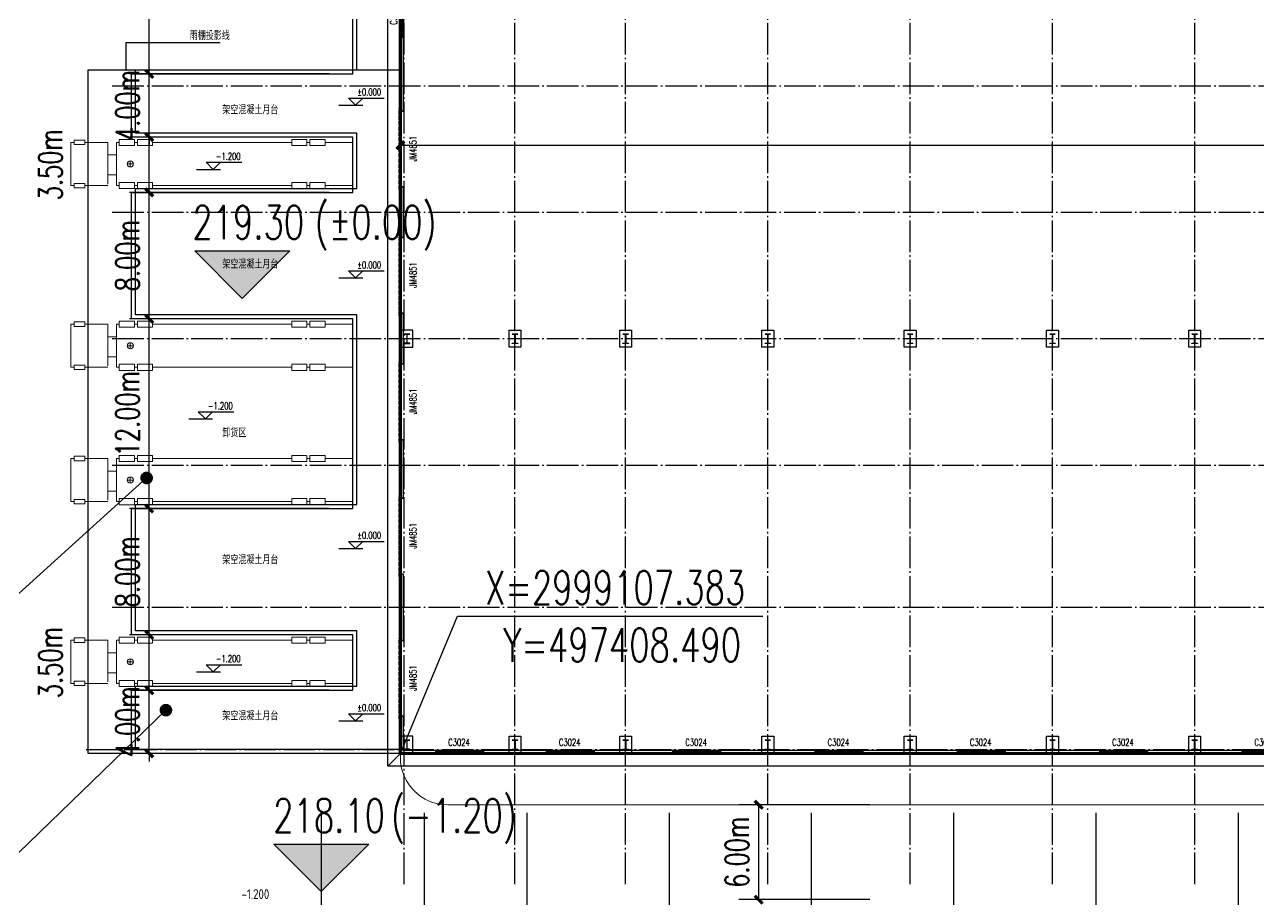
# Model space of a CAD drawing. Header units: metres. Extents: x 497148 to 498044, y 2998751 to 2999627.
# Drawn here: x 497384.7 to 497462.8, y 2999098.2 to 2999153.5 of the extents above; entities that cross this region are included whole.
import ezdxf

# ---------------------------------------------------------------- set-up
doc = ezdxf.new("R2010")
doc.units = ezdxf.units.M
for name, pattern in [('CENTER', [2, 1.25, -0.25, 0.25, -0.25]), ('DASH', [0.35, 0.25, -0.1]), ('DOTE', [2.42, 2, -0.2, 0.02, -0.2]), ('海诚-轴网线', [4800, 4000, -400, 0, -400])]:
    doc.linetypes.add(name, pattern=pattern)
for name, color, linetype in [('DIM_COOR', 3, 'Continuous'), ('DIM_ELEV', 3, 'Continuous'), ('DIM_LEAD', 3, 'Continuous'), ('DOTE', 1, 'CENTER'), ('PUB_DIM', 3, 'Continuous'), ('PUB_TEXT', 7, 'Continuous'), ('PUB_WALL', 9, 'Continuous'), ('S-COLU', 2, 'Continuous'), ('STAIR', 2, 'Continuous'), ('WALL', 9, 'Continuous'), ('WINDOW', 4, 'Continuous'), ('WINDOW_TEXT', 7, 'Continuous'), ('图层1', 251, 'Continuous'), ('建筑', 7, 'Continuous')]:
    doc.layers.add(name, color=color, linetype=linetype)
for name, color, linetype, lineweight in [('标高', 7, 'Continuous', 5), ('車', 4, 'Continuous', 9), ('道路', 4, 'Continuous', 15)]:
    doc.layers.add(name, color=color, linetype=linetype, lineweight=lineweight)
doc.styles.add('_TCH_DIM', font='SIMPLEX', dxfattribs={"bigfont": 'GBCBIG'})
doc.styles.add('_TCH_DIM_T3', font='SIMPLEX', dxfattribs={"width": 0.705882, "bigfont": 'GBCBIG'})
doc.styles.add('_TCH_WINDOW', font='SIMPLEX', dxfattribs={"height": 3.5, "bigfont": 'GBCBIG'})
doc.styles.add('Hztxt-TSSDENG', font='TSSDENG', dxfattribs={"bigfont": 'Hztxt'})
doc.dimstyles.new('_TCH_ARCH_M_M&&1', dxfattribs={"dimtxt": 1.4875, "dimasz": 0.5, "dimexe": 1.25, "dimexo": 1.5, "dimgap": 0.63125, "dimtad": 1, "dimzin": 0, "dimdsep": 46, "dimtxsty": '_TCH_DIM_T3', "dimblk": 'ARCHTICK', "dimcen": 0.09, "dimclrt": 7, "dimazin": 2, "dimtfac": 1, "dimtix": 1, "dimtmove": 2, "dimatfit": 3, "dimfxl": 0, "dimtolj": 1, "dimtzin": 0, "dimarcsym": 0})

# ---------------------------------------------------------------- blocks, each defined once
blk = doc.blocks.new('A$Ca9a93b5c')
at = {"layer": 'DOTE', "linetype": '海诚-轴网线'}
for p, q in [((17, 148.872), (17, 0)), ((23.5, 148.872), (23.5, 0)), ((30, 148.872), (30, 0)), ((39, 148.872), (39, 0)), ((48, 148.872), (48, 0)), ((57, 148.872), (57, 0)), ((66, 148.872), (66, 0)), ((75, 148.872), (75, 0))]:
    blk.add_line(p, q, dxfattribs=at)
at = {"layer": '标高', "color": 7, "lineweight": 15, "style": 'Hztxt-TSSDENG', "width": 0.84}
blk.add_text('-1.200', height=0.62, dxfattribs=at).set_placement((11.959, 143.41))
blk = doc.blocks.new('柱网 26.4')
at = {"layer": 'S-COLU'}
for points in [[(1690082, -69570), (1689282, -69570), (1689282, -70645), (1690082, -70645)], [(1689882, -69820), (1689532, -69820), (1689532, -69834), (1689702, -69834), (1689702, -70406), (1689532, -70406), (1689532, -70420), (1689882, -70420), (1689882, -70406), (1689712, -70406), (1689712, -69834), (1689882, -69834)], [(1696157, -69570), (1696907, -69570), (1696907, -70645), (1696157, -70645)], [(1696357, -69820), (1696707, -69820), (1696707, -69834), (1696537, -69834), (1696537, -70406), (1696707, -70406), (1696707, -70420), (1696357, -70420), (1696357, -70406), (1696527, -70406), (1696527, -69834), (1696357, -69834)], [(1703157, -69570), (1703907, -69570), (1703907, -70645), (1703157, -70645)], [(1703357, -69820), (1703707, -69820), (1703707, -69834), (1703537, -69834), (1703537, -70406), (1703707, -70406), (1703707, -70420), (1703357, -70420), (1703357, -70406), (1703527, -70406), (1703527, -69834), (1703357, -69834)], [(1712157, -69570), (1712907, -69570), (1712907, -70645), (1712157, -70645)], [(1712357, -69820), (1712707, -69820), (1712707, -69834), (1712537, -69834), (1712537, -70406), (1712707, -70406), (1712707, -70420), (1712357, -70420), (1712357, -70406), (1712527, -70406), (1712527, -69834), (1712357, -69834)], [(1721157, -69570), (1721907, -69570), (1721907, -70645), (1721157, -70645)], [(1721357, -69820), (1721707, -69820), (1721707, -69834), (1721537, -69834), (1721537, -70406), (1721707, -70406), (1721707, -70420), (1721357, -70420), (1721357, -70406), (1721527, -70406), (1721527, -69834), (1721357, -69834)], [(1730157, -69570), (1730907, -69570), (1730907, -70645), (1730157, -70645)], [(1730357, -69820), (1730707, -69820), (1730707, -69834), (1730537, -69834), (1730537, -70406), (1730707, -70406), (1730707, -70420), (1730357, -70420), (1730357, -70406), (1730527, -70406), (1730527, -69834), (1730357, -69834)], [(1739157, -69570), (1739907, -69570), (1739907, -70645), (1739157, -70645)], [(1739357, -69820), (1739707, -69820), (1739707, -69834), (1739537, -69834), (1739537, -70406), (1739707, -70406), (1739707, -70420), (1739357, -70420), (1739357, -70406), (1739527, -70406), (1739527, -69834), (1739357, -69834)], [(1690082, -95258), (1689282, -95258), (1689282, -96358), (1690082, -96358)], [(1689882, -95508), (1689532, -95508), (1689532, -95522), (1689702, -95522), (1689702, -96094), (1689532, -96094), (1689532, -96108), (1689882, -96108), (1689882, -96094), (1689712, -96094), (1689712, -95522), (1689882, -95522)], [(1696157, -95258), (1696907, -95258), (1696907, -96358), (1696157, -96358)], [(1696357, -95508), (1696707, -95508), (1696707, -95522), (1696537, -95522), (1696537, -96094), (1696707, -96094), (1696707, -96108), (1696357, -96108), (1696357, -96094), (1696527, -96094), (1696527, -95522), (1696357, -95522)], [(1703157, -95258), (1703907, -95258), (1703907, -96358), (1703157, -96358)], [(1703357, -95508), (1703707, -95508), (1703707, -95522), (1703537, -95522), (1703537, -96094), (1703707, -96094), (1703707, -96108), (1703357, -96108), (1703357, -96094), (1703527, -96094), (1703527, -95522), (1703357, -95522)], [(1712157, -95258), (1712907, -95258), (1712907, -96358), (1712157, -96358)], [(1712357, -95508), (1712707, -95508), (1712707, -95522), (1712537, -95522), (1712537, -96094), (1712707, -96094), (1712707, -96108), (1712357, -96108), (1712357, -96094), (1712527, -96094), (1712527, -95522), (1712357, -95522)], [(1721157, -95258), (1721907, -95258), (1721907, -96358), (1721157, -96358)], [(1721357, -95508), (1721707, -95508), (1721707, -95522), (1721537, -95522), (1721537, -96094), (1721707, -96094), (1721707, -96108), (1721357, -96108), (1721357, -96094), (1721527, -96094), (1721527, -95522), (1721357, -95522)], [(1730157, -95258), (1730907, -95258), (1730907, -96358), (1730157, -96358)], [(1730357, -95508), (1730707, -95508), (1730707, -95522), (1730537, -95522), (1730537, -96094), (1730707, -96094), (1730707, -96108), (1730357, -96108), (1730357, -96094), (1730527, -96094), (1730527, -95522), (1730357, -95522)], [(1739157, -95258), (1739907, -95258), (1739907, -96358), (1739157, -96358)], [(1739357, -95508), (1739707, -95508), (1739707, -95522), (1739537, -95522), (1739537, -96094), (1739707, -96094), (1739707, -96108), (1739357, -96108), (1739357, -96094), (1739527, -96094), (1739527, -95522), (1739357, -95522)]]:
    blk.add_lwpolyline(points, close=True, dxfattribs=at)
blk = doc.blocks.new('$DorLib2D$00000126')
at = {"color": 0, "linetype": 'Continuous'}
for p, q in [((-0.532, 0.5), (-0.532, 0.9)), ((0.532, 0.9), (0.532, 0.5))]:
    blk.add_line(p, q, dxfattribs=at)
at = {"color": 0, "linetype": 'DASH'}
for p, q in [((-0.532, 0.9), (0.532, 0.9)), ((-0.532, 0.5), (0.532, 0.5))]:
    blk.add_line(p, q, dxfattribs=at)
blk = doc.blocks.new('$TCHSYS$WIN2D')
for p, q in [((-0.5, 0.5), (0.5, 0.5)), ((-0.5, 0.5), (-0.5, -0.5)), ((0.5, 0.5), (0.5, -0.5)), ((0.5, 0.167), (-0.5, 0.167)), ((0.5, -0.167), (-0.5, -0.167)), ((-0.5, -0.5), (0.5, -0.5))]:
    blk.add_line(p, q)
blk = doc.blocks.new('A$Cc2f5e964')
at = {"layer": 'PUB_WALL'}
for points in [[(19.879, 53.603), (19.879, 48.924), (19.939, 48.984), (19.939, 53.543)], [(20.069, 53.603), (19.879, 53.603), (19.939, 53.543), (20.009, 53.543)], [(20.069, 48.924), (20.069, 53.603), (20.009, 53.543), (20.009, 48.984)], [(19.879, 48.924), (20.069, 48.924), (20.009, 48.984), (19.939, 48.984)], [(19.879, 44.124), (19.879, 40.924), (19.939, 40.984), (19.939, 44.064)], [(20.069, 44.124), (19.879, 44.124), (19.939, 44.064), (20.009, 44.064)], [(20.069, 40.924), (20.069, 44.124), (20.009, 44.064), (20.009, 40.984)], [(19.879, 40.924), (20.069, 40.924), (20.009, 40.984), (19.939, 40.984)], [(19.879, 36.124), (19.879, 32.924), (19.939, 32.984), (19.939, 36.064)], [(20.069, 36.124), (19.879, 36.124), (19.939, 36.064), (20.009, 36.064)], [(20.069, 32.924), (20.069, 36.124), (20.009, 36.064), (20.009, 32.984)], [(19.879, 32.924), (20.069, 32.924), (20.009, 32.984), (19.939, 32.984)], [(19.879, 28.124), (19.879, 24.424), (19.939, 24.484), (19.939, 28.064)], [(20.069, 28.124), (19.879, 28.124), (19.939, 28.064), (20.009, 28.064)], [(20.069, 24.424), (20.069, 28.124), (20.009, 28.064), (20.009, 24.484)], [(19.879, 24.424), (20.069, 24.424), (20.009, 24.484), (19.939, 24.484)], [(19.879, 19.624), (19.879, 15.424), (19.939, 15.484), (19.939, 19.564)], [(20.069, 19.624), (19.879, 19.624), (19.939, 19.564), (20.009, 19.564)], [(20.069, 15.424), (20.069, 19.624), (20.009, 19.564), (20.009, 15.484)], [(19.879, 15.424), (20.069, 15.424), (20.009, 15.484), (19.939, 15.484)], [(20.069, 10.624), (19.879, 10.624), (19.939, 10.564), (20.009, 10.564)], [(19.879, 10.624), (19.879, 8.274), (19.939, 8.334), (19.939, 10.564)], [(20.069, 8.464), (20.069, 10.624), (20.009, 10.564), (20.009, 8.404)], [(19.879, 8.274), (22.129, 8.274), (22.069, 8.334), (19.939, 8.334)], [(22.129, 8.464), (20.069, 8.464), (20.009, 8.404), (22.069, 8.404)], [(22.129, 8.274), (22.129, 8.464), (22.069, 8.404), (22.069, 8.334)], [(29.129, 8.464), (25.129, 8.464), (25.189, 8.404), (29.069, 8.404)], [(25.129, 8.464), (25.129, 8.274), (25.189, 8.334), (25.189, 8.404)], [(25.129, 8.274), (29.129, 8.274), (29.069, 8.334), (25.189, 8.334)], [(29.129, 8.274), (29.129, 8.464), (29.069, 8.404), (29.069, 8.334)], [(37.129, 8.464), (32.129, 8.464), (32.189, 8.404), (37.069, 8.404)], [(32.129, 8.464), (32.129, 8.274), (32.189, 8.334), (32.189, 8.404)], [(32.129, 8.274), (37.129, 8.274), (37.069, 8.334), (32.189, 8.334)], [(37.129, 8.274), (37.129, 8.464), (37.069, 8.404), (37.069, 8.334)], [(46.129, 8.464), (40.129, 8.464), (40.189, 8.404), (46.069, 8.404)], [(40.129, 8.464), (40.129, 8.274), (40.189, 8.334), (40.189, 8.404)], [(40.129, 8.274), (46.129, 8.274), (46.069, 8.334), (40.189, 8.334)], [(46.129, 8.274), (46.129, 8.464), (46.069, 8.404), (46.069, 8.334)], [(55.129, 8.464), (49.129, 8.464), (49.189, 8.404), (55.069, 8.404)], [(49.129, 8.464), (49.129, 8.274), (49.189, 8.334), (49.189, 8.404)], [(49.129, 8.274), (55.129, 8.274), (55.069, 8.334), (49.189, 8.334)], [(55.129, 8.274), (55.129, 8.464), (55.069, 8.404), (55.069, 8.334)], [(64.129, 8.464), (58.129, 8.464), (58.189, 8.404), (64.069, 8.404)], [(58.129, 8.464), (58.129, 8.274), (58.189, 8.334), (58.189, 8.404)], [(58.129, 8.274), (64.129, 8.274), (64.069, 8.334), (58.189, 8.334)], [(64.129, 8.274), (64.129, 8.464), (64.069, 8.404), (64.069, 8.334)], [(73.129, 8.464), (67.129, 8.464), (67.189, 8.404), (73.069, 8.404)], [(67.129, 8.464), (67.129, 8.274), (67.189, 8.334), (67.189, 8.404)], [(67.129, 8.274), (73.129, 8.274), (73.069, 8.334), (67.189, 8.334)], [(73.129, 8.274), (73.129, 8.464), (73.069, 8.404), (73.069, 8.334)]]:
    blk.add_hatch(color=256, dxfattribs=at).paths.add_polyline_path(points)
at = {"color": 9}
blk.add_line((19.879, 8.274), (19.079, 7.474), dxfattribs=at)
blk.add_lwpolyline([(125.729, 7.474), (19.079, 7.474), (19.079, 101.574), (143.179, 101.574), (143.179, 98.924)], dxfattribs=at)
blk.add_lwpolyline([(19.879, 100.774), (142.379, 100.774), (142.379, 8.274), (19.879, 8.274)], close=True)
blk.add_lwpolyline([(142.379, 8.274), (19.879, 8.274), (19.879, 100.774), (142.379, 100.774)], close=True, dxfattribs=at)
at = {"color": 8, "linetype": 'DASH'}
blk.add_lwpolyline([(19.879, 8.274), (0.129, 8.274), (0.129, 51.524), (19.879, 51.524)], close=True, dxfattribs=at)
at = {"layer": 'DIM_ELEV'}
for p, q in [((15.998, 49.291), (17.498, 49.291)), ((17.048, 49.291), (16.598, 49.741)), ((16.598, 49.741), (18.848, 49.741)), ((17.048, 49.291), (17.498, 49.741)), ((8.044, 45.23), (7.594, 45.68)), ((7.594, 45.68), (9.844, 45.68)), ((8.044, 45.23), (8.494, 45.68)), ((6.994, 45.23), (8.494, 45.23)), ((15.998, 38.36), (17.498, 38.36)), ((17.048, 38.36), (16.598, 38.81)), ((16.598, 38.81), (18.848, 38.81)), ((17.048, 38.36), (17.498, 38.81)), ((7.544, 29.44), (7.094, 29.89)), ((7.094, 29.89), (9.344, 29.89)), ((7.544, 29.44), (7.994, 29.89)), ((6.494, 29.44), (7.994, 29.44)), ((15.998, 21.241), (17.498, 21.241)), ((17.048, 21.241), (16.598, 21.691)), ((16.598, 21.691), (18.848, 21.691)), ((17.048, 21.241), (17.498, 21.691)), ((6.994, 13.434), (8.494, 13.434)), ((8.044, 13.434), (7.594, 13.884)), ((7.594, 13.884), (9.844, 13.884)), ((8.044, 13.434), (8.494, 13.884)), ((15.998, 10.338), (17.498, 10.338)), ((17.048, 10.338), (16.598, 10.788)), ((16.598, 10.788), (18.848, 10.788)), ((17.048, 10.338), (17.498, 10.788))]:
    blk.add_line(p, q, dxfattribs=at)
at = {"layer": 'DIM_LEAD'}
for p, q in [((2.539, 51.524), (2.539, 53.265)), ((2.539, 53.265), (8.481, 53.265))]:
    blk.add_line(p, q, dxfattribs=at)
at = {"layer": 'DIM_LEAD', "const_width": 0.06}
blk.add_lwpolyline([(2.539, 51.494, 1), (2.539, 51.554, 1)], format="xyb", close=True, dxfattribs=at)
at = {"layer": 'DOTE', "linetype": 'DOTE'}
for p, q in [((20.129, 0), (20.129, 107.33)), ((27.129, 0), (27.129, 107.33)), ((34.129, 0), (34.129, 107.33)), ((43.129, 0), (43.129, 107.33)), ((52.129, 0), (52.129, 107.33)), ((61.129, 0), (61.129, 107.33)), ((70.129, 0), (70.129, 107.33)), ((1.655, 50.524), (151.201, 50.524)), ((1.655, 42.524), (151.201, 42.524)), ((1.655, 34.524), (151.201, 34.524)), ((1.655, 26.524), (151.201, 26.524)), ((1.655, 17.524), (151.201, 17.524)), ((0, 8.524), (151.201, 8.524))]:
    blk.add_line(p, q, dxfattribs=at)
at = {"layer": 'STAIR'}
for points in [[(17.129, 47.523), (3.129, 47.523), (3.129, 51.523), (17.129, 51.523), (17.129, 100.524), (20.129, 100.524)], [(17.129, 16.024), (3.129, 16.024), (3.129, 24.024), (17.129, 24.024), (17.129, 36.024), (3.129, 36.024), (3.129, 44.024), (17.129, 44.024), (17.129, 47.524)], [(20.129, 8.524), (17.129, 8.524), (3.129, 8.524), (3.129, 12.524), (17.129, 12.524), (17.129, 16.024)]]:
    blk.add_lwpolyline(points, dxfattribs=at)
at = {"layer": 'WALL'}
for p, q in [((19.879, 53.603), (19.879, 48.924)), ((20.069, 53.603), (19.879, 53.603)), ((20.069, 48.924), (20.069, 53.603)), ((19.879, 48.924), (20.069, 48.924)), ((19.879, 44.124), (19.879, 40.924)), ((20.069, 44.124), (19.879, 44.124)), ((20.069, 40.924), (20.069, 44.124)), ((19.879, 40.924), (20.069, 40.924)), ((19.879, 36.124), (19.879, 32.924)), ((20.069, 36.124), (19.879, 36.124)), ((20.069, 32.924), (20.069, 36.124)), ((19.879, 32.924), (20.069, 32.924)), ((19.879, 28.124), (19.879, 24.424)), ((20.069, 28.124), (19.879, 28.124)), ((20.069, 24.424), (20.069, 28.124)), ((19.879, 24.424), (20.069, 24.424)), ((19.879, 19.624), (19.879, 15.424)), ((20.069, 19.624), (19.879, 19.624)), ((20.069, 15.424), (20.069, 19.624)), ((19.879, 15.424), (20.069, 15.424)), ((20.069, 10.624), (19.879, 10.624)), ((19.879, 10.624), (19.879, 8.274)), ((20.069, 8.464), (20.069, 10.624)), ((19.879, 8.274), (22.129, 8.274)), ((22.129, 8.464), (20.069, 8.464)), ((22.129, 8.274), (22.129, 8.464)), ((29.129, 8.464), (25.129, 8.464)), ((25.129, 8.464), (25.129, 8.274)), ((25.129, 8.274), (29.129, 8.274)), ((29.129, 8.274), (29.129, 8.464)), ((37.129, 8.464), (32.129, 8.464)), ((32.129, 8.464), (32.129, 8.274)), ((32.129, 8.274), (37.129, 8.274)), ((37.129, 8.274), (37.129, 8.464)), ((46.129, 8.464), (40.129, 8.464)), ((40.129, 8.464), (40.129, 8.274)), ((40.129, 8.274), (46.129, 8.274)), ((46.129, 8.274), (46.129, 8.464)), ((55.129, 8.464), (49.129, 8.464)), ((49.129, 8.464), (49.129, 8.274)), ((49.129, 8.274), (55.129, 8.274)), ((55.129, 8.274), (55.129, 8.464)), ((64.129, 8.464), (58.129, 8.464)), ((58.129, 8.464), (58.129, 8.274)), ((58.129, 8.274), (64.129, 8.274)), ((64.129, 8.274), (64.129, 8.464)), ((73.129, 8.464), (67.129, 8.464)), ((67.129, 8.464), (67.129, 8.274)), ((67.129, 8.274), (73.129, 8.274)), ((73.129, 8.274), (73.129, 8.464))]:
    blk.add_line(p, q, dxfattribs=at)
at = {"xscale": 0.001, "yscale": 0.001, "zscale": 0.001}
blk.add_blockref('柱网 26.4', (-1669.403, 104.632), dxfattribs=at)
at = {"layer": 'WINDOW'}
ref = blk.add_blockref('$TCHSYS$WIN2D', (19.974, 55.103), dxfattribs=dict(at, xscale=3, yscale=0.19, zscale=3, rotation=270))
ref.add_attrib('A', 'C3024', (19.688, 54.383), dxfattribs={"layer": 'WINDOW_TEXT', "height": 0.4462, "rotation": 90, "style": '_TCH_WINDOW', "width": 0.705882})
ref = blk.add_blockref('$DorLib2D$00000126', (19.974, 46.524), dxfattribs=dict(at, xscale=-4.8, yscale=-0.19, zscale=-4.8, rotation=270))
ref.add_attrib('A', 'JM4851', (20.905, 45.736), dxfattribs={"layer": 'WINDOW_TEXT', "height": 0.4462, "rotation": 90, "style": '_TCH_WINDOW', "width": 0.705882})
ref = blk.add_blockref('$DorLib2D$00000126', (19.974, 38.524), dxfattribs=dict(at, xscale=-4.8, yscale=-0.19, zscale=-4.8, rotation=270))
ref.add_attrib('A', 'JM4851', (20.905, 37.736), dxfattribs={"layer": 'WINDOW_TEXT', "height": 0.4462, "rotation": 90, "style": '_TCH_WINDOW', "width": 0.705882})
ref = blk.add_blockref('$DorLib2D$00000126', (19.974, 30.524), dxfattribs=dict(at, xscale=-4.8, yscale=-0.19, zscale=-4.8, rotation=270))
ref.add_attrib('A', 'JM4851', (20.905, 29.736), dxfattribs={"layer": 'WINDOW_TEXT', "height": 0.4462, "rotation": 90, "style": '_TCH_WINDOW', "width": 0.705882})
ref = blk.add_blockref('$DorLib2D$00000126', (19.974, 22.024), dxfattribs=dict(at, xscale=-4.8, yscale=-0.19, zscale=-4.8, rotation=270))
ref.add_attrib('A', 'JM4851', (20.905, 21.236), dxfattribs={"layer": 'WINDOW_TEXT', "height": 0.4462, "rotation": 90, "style": '_TCH_WINDOW', "width": 0.705882})
ref = blk.add_blockref('$DorLib2D$00000126', (19.974, 13.024), dxfattribs=dict(at, xscale=-4.8, yscale=-0.19, zscale=-4.8, rotation=270))
ref.add_attrib('A', 'JM4851', (20.905, 12.236), dxfattribs={"layer": 'WINDOW_TEXT', "height": 0.4462, "rotation": 90, "style": '_TCH_WINDOW', "width": 0.705882})
ref = blk.add_blockref('$TCHSYS$WIN2D', (23.629, 8.369), dxfattribs=dict(at, xscale=3, yscale=0.19, zscale=3, rotation=180))
ref.add_attrib('A', 'C3024', (22.909, 8.751), dxfattribs={"layer": 'WINDOW_TEXT', "height": 0.4462, "style": '_TCH_WINDOW', "width": 0.705882})
ref = blk.add_blockref('$TCHSYS$WIN2D', (30.629, 8.369), dxfattribs=dict(at, xscale=3, yscale=0.19, zscale=3, rotation=180))
ref.add_attrib('A', 'C3024', (29.909, 8.751), dxfattribs={"layer": 'WINDOW_TEXT', "height": 0.4462, "style": '_TCH_WINDOW', "width": 0.705882})
ref = blk.add_blockref('$TCHSYS$WIN2D', (38.629, 8.369), dxfattribs=dict(at, xscale=3, yscale=0.19, zscale=3, rotation=180))
ref.add_attrib('A', 'C3024', (37.909, 8.751), dxfattribs={"layer": 'WINDOW_TEXT', "height": 0.4462, "style": '_TCH_WINDOW', "width": 0.705882})
ref = blk.add_blockref('$TCHSYS$WIN2D', (47.629, 8.369), dxfattribs=dict(at, xscale=3, yscale=0.19, zscale=3, rotation=180))
ref.add_attrib('A', 'C3024', (46.909, 8.751), dxfattribs={"layer": 'WINDOW_TEXT', "height": 0.4462, "style": '_TCH_WINDOW', "width": 0.705882})
ref = blk.add_blockref('$TCHSYS$WIN2D', (56.629, 8.369), dxfattribs=dict(at, xscale=3, yscale=0.19, zscale=3, rotation=180))
ref.add_attrib('A', 'C3024', (55.909, 8.751), dxfattribs={"layer": 'WINDOW_TEXT', "height": 0.4462, "style": '_TCH_WINDOW', "width": 0.705882})
ref = blk.add_blockref('$TCHSYS$WIN2D', (65.629, 8.369), dxfattribs=dict(at, xscale=3, yscale=0.19, zscale=3, rotation=180))
ref.add_attrib('A', 'C3024', (64.909, 8.751), dxfattribs={"layer": 'WINDOW_TEXT', "height": 0.4462, "style": '_TCH_WINDOW', "width": 0.705882})
ref = blk.add_blockref('$TCHSYS$WIN2D', (74.629, 8.369), dxfattribs=dict(at, xscale=3, yscale=0.19, zscale=3, rotation=180))
ref.add_attrib('A', 'C3024', (73.909, 8.751), dxfattribs={"layer": 'WINDOW_TEXT', "height": 0.4462, "style": '_TCH_WINDOW', "width": 0.705882})
at = {"layer": 'PUB_TEXT', "style": '_TCH_DIM'}
for s, p in [('雨棚投影线', (6.558, 53.423)), ('架空混凝土月台', (8.619, 48.727)), ('架空混凝土月台', (8.619, 38.96)), ('卸货区', (8.619, 28.292)), ('架空混凝土月台', (8.619, 20.258)), ('架空混凝土月台', (8.619, 10.384))]:
    blk.add_text(s, height=0.5064, dxfattribs=at).set_placement(p)
at = {"layer": 'PUB_TEXT', "style": '_TCH_DIM', "width": 0.705882}
for s, p in [('%%P0.000', (17.153, 49.899)), ('-1.200', (8.209, 45.837)), ('%%P0.000', (17.153, 38.967)), ('-1.200', (7.709, 30.047)), ('%%P0.000', (17.153, 21.848)), ('-1.200', (8.209, 14.041)), ('%%P0.000', (17.153, 10.946))]:
    blk.add_text(s, height=0.4462, dxfattribs=at).set_placement(p)
blk = doc.blocks.new('A$C26E901EB')
at = {"layer": '車', "color": 0, "lineweight": 9}
for p, q in [((22.69, 12.206), (22.69, 12.873)), ((22.69, 12.873), (22.833, 12.873)), ((22.976, 12.873), (22.69, 12.873)), ((22.69, 12.873), (22.69, 12.206)), ((22.833, 12.873), (22.833, 13.098)), ((22.833, 13.098), (25.567, 13.098)), ((22.833, 12.873), (22.833, 13.098)), ((22.833, 13.098), (25.567, 13.098)), ((22.976, 12.206), (22.976, 12.873)), ((25.71, 12.873), (25.425, 12.873)), ((25.425, 12.873), (25.425, 12.206)), ((25.567, 13.098), (25.567, 12.873)), ((25.567, 12.873), (25.567, 13.098)), ((25.567, 12.873), (25.71, 12.873)), ((25.71, 12.873), (25.71, 12.206)), ((25.71, 12.206), (25.71, 12.873)), ((22.833, 12.206), (22.69, 12.206)), ((22.69, 12.206), (22.976, 12.206)), ((22.833, 10.745), (22.833, 12.206)), ((22.833, 10.745), (22.833, 12.206)), ((25.425, 12.206), (25.71, 12.206)), ((25.71, 12.206), (25.567, 12.206)), ((25.567, 12.206), (25.567, 10.745)), ((25.567, 10.745), (25.567, 12.206)), ((25.467, 10.745), (22.833, 10.745)), ((22.833, 10.028), (22.833, 10.2)), ((22.833, 10.2), (25.567, 10.2)), ((23.629, 10.745), (22.933, 10.745)), ((22.933, 10.2), (23.629, 10.2)), ((23.629, 10.2), (23.629, 10.745)), ((23.629, 10.2), (23.629, 10.745)), ((24.896, 10.745), (24.896, 10.2)), ((24.896, 10.2), (24.896, 10.745)), ((25.467, 10.745), (24.896, 10.745)), ((24.896, 10.2), (25.467, 10.2)), ((25.567, 10.2), (25.567, 10.028)), ((22.642, 10.028), (22.833, 10.028)), ((22.642, 9.076), (22.642, 10.028)), ((23.023, 10.028), (22.642, 10.028)), ((22.642, 10.028), (22.642, 9.076)), ((23.023, 9.076), (23.023, 10.028)), ((24.2, 9.139), (24.2, 9.52)), ((25.758, 10.028), (25.377, 10.028)), ((25.377, 10.028), (25.377, 9.076)), ((25.567, 10.028), (25.758, 10.028)), ((25.758, 10.028), (25.758, 9.076)), ((25.758, 9.076), (25.758, 10.028)), ((22.833, 9.076), (22.642, 9.076)), ((22.642, 9.076), (23.023, 9.076)), ((22.642, 8.881), (22.833, 8.881)), ((22.642, 7.929), (22.642, 8.881)), ((23.023, 8.881), (22.642, 8.881)), ((22.642, 8.881), (22.642, 7.929)), ((22.833, 8.881), (22.833, 9.076)), ((23.023, 7.929), (23.023, 8.881)), ((24.01, 9.33), (24.391, 9.33)), ((25.377, 9.076), (25.758, 9.076)), ((25.758, 8.881), (25.377, 8.881)), ((25.377, 8.881), (25.377, 7.929)), ((25.758, 9.076), (25.567, 9.076)), ((25.567, 9.076), (25.567, 8.881)), ((25.567, 8.881), (25.758, 8.881)), ((25.758, 8.881), (25.758, 7.929)), ((25.758, 7.929), (25.758, 8.881)), ((22.833, 7.929), (22.642, 7.929)), ((22.642, 7.929), (23.023, 7.929)), ((22.833, -0.888), (22.833, 7.929)), ((25.377, 7.929), (25.758, 7.929)), ((25.758, 7.929), (25.567, 7.929)), ((25.567, 7.929), (25.567, -0.888)), ((25.567, 4.976), (25.567, -0.888)), ((22.642, -0.888), (22.833, -0.888)), ((23.023, -0.888), (22.642, -0.888)), ((22.642, -1.84), (22.642, -0.888)), ((22.642, -0.888), (22.642, -1.84)), ((23.023, -1.84), (23.023, -0.888)), ((25.758, -0.888), (25.377, -0.888)), ((25.377, -0.888), (25.377, -1.84)), ((25.758, -0.888), (25.377, -0.888)), ((25.567, -0.888), (25.758, -0.888)), ((25.567, -0.888), (25.758, -0.888)), ((25.758, -0.888), (25.758, -1.84)), ((25.758, -1.84), (25.758, -0.888)), ((22.833, -1.84), (22.642, -1.84)), ((22.642, -1.84), (23.023, -1.84)), ((22.642, -2.034), (22.833, -2.034)), ((22.642, -2.986), (22.642, -2.034)), ((23.023, -2.034), (22.642, -2.034)), ((22.642, -2.034), (22.642, -2.986)), ((22.833, -2.034), (22.833, -1.84)), ((23.023, -2.986), (23.023, -2.034)), ((25.377, -1.84), (25.758, -1.84)), ((25.758, -2.034), (25.377, -2.034)), ((25.377, -2.034), (25.377, -2.986)), ((25.567, -1.84), (25.567, -2.034)), ((25.758, -1.84), (25.567, -1.84)), ((25.567, -1.84), (25.567, -2.034)), ((25.567, -2.034), (25.758, -2.034)), ((25.758, -2.034), (25.758, -2.986)), ((25.758, -2.986), (25.758, -2.034)), ((22.833, -2.986), (22.642, -2.986)), ((22.642, -2.986), (23.023, -2.986)), ((22.833, -4.752), (22.833, -2.986)), ((25.377, -2.986), (25.758, -2.986)), ((25.567, -2.986), (25.567, -4.752)), ((25.758, -2.986), (25.567, -2.986)), ((25.567, -2.986), (25.567, -4.752)), ((22.833, -4.752), (25.567, -4.752)), ((25.567, -4.752), (22.933, -4.752))]:
    blk.add_line(p, q, dxfattribs=at)
blk.add_ellipse((24.2, 9.33), major_axis=(0.092, 0.167), ratio=1, start_param=5.216833, end_param=11.500018, dxfattribs=at)
blk = doc.blocks.new('_ArchTick')
at = {"color": 0, "linetype": 'ByBlock', "const_width": 0.4}
blk.add_lwpolyline([(-0.5, -0.5), (0.5, 0.5)], dxfattribs=at)
blk = doc.blocks.new('*D1125')
at = {"layer": 'Defpoints', "color": 0, "transparency": 16777216}
for p in [(497408.49, 2999162.726), (497530.99, 2999162.726), (497530.99, 2999145.878)]:
    blk.add_point(p, dxfattribs=at)
at = {"layer": 'PUB_DIM', "color": 0, "lineweight": -2, "transparency": 16777216}
for p, q in [((497408.49, 2999161.226), (497408.49, 2999144.628)), ((497530.99, 2999161.226), (497530.99, 2999144.628)), ((497408.49, 2999145.878), (497530.99, 2999145.878))]:
    blk.add_line(p, q, dxfattribs=at)
at = {"layer": 'PUB_DIM', "color": 0, "lineweight": -2, "transparency": 16777216, "xscale": 0.5, "yscale": 0.5, "zscale": 0.5, "rotation": 180}
blk.add_blockref('_ArchTick', (497408.49, 2999145.878), dxfattribs=at)
at = {"layer": 'PUB_DIM', "color": 0, "lineweight": -2, "transparency": 16777216, "xscale": 0.5, "yscale": 0.5, "zscale": 0.5}
blk.add_blockref('_ArchTick', (497530.99, 2999145.878), dxfattribs=at)
at = {"layer": 'PUB_DIM', "color": 7, "transparency": 16777216, "insert": (497469.74, 2999147.253), "char_height": 1.4875, "attachment_point": 5, "style": '_TCH_DIM_T3'}
blk.add_mtext('\\A1;122.50m', dxfattribs=at)
blk = doc.blocks.new('*D1169')
at = {"layer": 'Defpoints', "color": 0, "transparency": 16777216}
for p in [(497392.606, 2999111.383), (497405.488, 2999111.383), (497405.488, 2999107.383)]:
    blk.add_point(p, dxfattribs=at)
at = {"layer": 'PUB_DIM', "color": 0, "lineweight": -2, "transparency": 16777216}
for p, q in [((497392.606, 2999111.383), (497392.606, 2999111.883)), ((497403.988, 2999111.383), (497391.356, 2999111.383)), ((497392.606, 2999107.383), (497392.606, 2999111.383)), ((497403.988, 2999107.383), (497391.356, 2999107.383)), ((497392.606, 2999107.383), (497392.606, 2999106.883))]:
    blk.add_line(p, q, dxfattribs=at)
at = {"layer": 'PUB_DIM', "color": 0, "lineweight": -2, "transparency": 16777216, "xscale": 0.5, "yscale": 0.5, "zscale": 0.5}
for p, rotation in [((497392.606, 2999111.383), 269.9986412498343), ((497392.606, 2999107.383), 89.99864124983425)]:
    blk.add_blockref('_ArchTick', p, dxfattribs=dict(at, rotation=rotation))
at = {"layer": 'PUB_DIM', "color": 7, "transparency": 16777216, "insert": (497391.231, 2999109.383), "char_height": 1.4875, "attachment_point": 5, "rotation": 89.99864, "style": '_TCH_DIM_T3'}
blk.add_mtext('\\A1;4.00m', dxfattribs=at)
blk = doc.blocks.new('*D1170')
at = {"layer": 'Defpoints', "color": 0, "transparency": 16777216}
for p in [(497392.606, 2999114.883), (497405.488, 2999114.883), (497405.488, 2999111.383)]:
    blk.add_point(p, dxfattribs=at)
at = {"layer": 'PUB_DIM', "color": 0, "lineweight": -2, "transparency": 16777216}
for p, q in [((497403.988, 2999114.883), (497391.356, 2999114.883)), ((497392.606, 2999111.383), (497392.606, 2999114.883)), ((497403.988, 2999111.383), (497391.356, 2999111.383))]:
    blk.add_line(p, q, dxfattribs=at)
at = {"layer": 'PUB_DIM', "color": 0, "lineweight": -2, "transparency": 16777216, "xscale": 0.5, "yscale": 0.5, "zscale": 0.5}
for p, rotation in [((497392.606, 2999114.883), 89.99864124973345), ((497392.606, 2999111.383), 269.9986412497335)]:
    blk.add_blockref('_ArchTick', p, dxfattribs=dict(at, rotation=rotation))
at = {"layer": 'PUB_DIM', "color": 7, "transparency": 16777216, "insert": (497386.356, 2999113.133), "char_height": 1.4875, "attachment_point": 5, "rotation": 89.99864, "style": '_TCH_DIM_T3'}
blk.add_mtext('\\A1;3.50m', dxfattribs=at)
blk = doc.blocks.new('*D1171')
at = {"layer": 'Defpoints', "color": 0, "transparency": 16777216}
for p in [(497392.606, 2999122.883), (497405.488, 2999122.883), (497405.488, 2999114.883)]:
    blk.add_point(p, dxfattribs=at)
at = {"layer": 'PUB_DIM', "color": 0, "lineweight": -2, "transparency": 16777216}
for p, q in [((497403.988, 2999122.883), (497391.356, 2999122.883)), ((497392.606, 2999114.883), (497392.606, 2999122.883)), ((497403.988, 2999114.883), (497391.356, 2999114.883))]:
    blk.add_line(p, q, dxfattribs=at)
at = {"layer": 'PUB_DIM', "color": 0, "lineweight": -2, "transparency": 16777216, "xscale": 0.5, "yscale": 0.5, "zscale": 0.5}
for p, rotation in [((497392.606, 2999122.883), 89.99864125009132), ((497392.606, 2999114.883), 269.9986412500913)]:
    blk.add_blockref('_ArchTick', p, dxfattribs=dict(at, rotation=rotation))
at = {"layer": 'PUB_DIM', "color": 7, "transparency": 16777216, "insert": (497391.231, 2999118.883), "char_height": 1.4875, "attachment_point": 5, "rotation": 89.99864, "style": '_TCH_DIM_T3'}
blk.add_mtext('\\A1;8.00m', dxfattribs=at)
blk = doc.blocks.new('*D1172')
at = {"layer": 'Defpoints', "color": 0, "transparency": 16777216}
for p in [(497392.606, 2999134.883), (497405.488, 2999134.883), (497405.488, 2999122.883)]:
    blk.add_point(p, dxfattribs=at)
at = {"layer": 'PUB_DIM', "color": 0, "lineweight": -2, "transparency": 16777216}
for p, q in [((497403.988, 2999134.883), (497391.356, 2999134.883)), ((497392.606, 2999122.883), (497392.606, 2999134.883)), ((497403.988, 2999122.883), (497391.356, 2999122.883))]:
    blk.add_line(p, q, dxfattribs=at)
at = {"layer": 'PUB_DIM', "color": 0, "lineweight": -2, "transparency": 16777216, "xscale": 0.5, "yscale": 0.5, "zscale": 0.5}
for p, rotation in [((497392.606, 2999134.883), 89.99864124981288), ((497392.606, 2999122.883), 269.9986412498129)]:
    blk.add_blockref('_ArchTick', p, dxfattribs=dict(at, rotation=rotation))
at = {"layer": 'PUB_DIM', "color": 7, "transparency": 16777216, "insert": (497391.231, 2999128.883), "char_height": 1.4875, "attachment_point": 5, "rotation": 89.99864, "style": '_TCH_DIM_T3'}
blk.add_mtext('\\A1;12.00m', dxfattribs=at)
blk = doc.blocks.new('*D1173')
at = {"layer": 'Defpoints', "color": 0, "transparency": 16777216}
for p in [(497392.607, 2999142.883), (497405.489, 2999142.883), (497405.488, 2999134.883)]:
    blk.add_point(p, dxfattribs=at)
at = {"layer": 'PUB_DIM', "color": 0, "lineweight": -2, "transparency": 16777216}
for p, q in [((497403.989, 2999142.883), (497391.357, 2999142.883)), ((497392.606, 2999134.883), (497392.607, 2999142.883)), ((497403.988, 2999134.883), (497391.356, 2999134.883))]:
    blk.add_line(p, q, dxfattribs=at)
at = {"layer": 'PUB_DIM', "color": 0, "lineweight": -2, "transparency": 16777216, "xscale": 0.5, "yscale": 0.5, "zscale": 0.5}
for p, rotation in [((497392.607, 2999142.883), 89.99864124993775), ((497392.606, 2999134.883), 269.9986412499377)]:
    blk.add_blockref('_ArchTick', p, dxfattribs=dict(at, rotation=rotation))
at = {"layer": 'PUB_DIM', "color": 7, "transparency": 16777216, "insert": (497391.231, 2999138.883), "char_height": 1.4875, "attachment_point": 5, "rotation": 89.99864, "style": '_TCH_DIM_T3'}
blk.add_mtext('\\A1;8.00m', dxfattribs=at)
blk = doc.blocks.new('*D1174')
at = {"layer": 'Defpoints', "color": 0, "transparency": 16777216}
for p in [(497392.607, 2999146.384), (497405.489, 2999146.383), (497405.489, 2999142.883)]:
    blk.add_point(p, dxfattribs=at)
at = {"layer": 'PUB_DIM', "color": 0, "lineweight": -2, "transparency": 16777216}
for p, q in [((497403.989, 2999146.383), (497391.357, 2999146.384)), ((497392.607, 2999142.883), (497392.607, 2999146.384)), ((497403.989, 2999142.883), (497391.357, 2999142.883))]:
    blk.add_line(p, q, dxfattribs=at)
at = {"layer": 'PUB_DIM', "color": 0, "lineweight": -2, "transparency": 16777216, "xscale": 0.5, "yscale": 0.5, "zscale": 0.5}
for p, rotation in [((497392.607, 2999146.384), 89.99864124938257), ((497392.607, 2999142.883), 269.9986412493826)]:
    blk.add_blockref('_ArchTick', p, dxfattribs=dict(at, rotation=rotation))
at = {"layer": 'PUB_DIM', "color": 7, "transparency": 16777216, "insert": (497386.357, 2999144.634), "char_height": 1.4875, "attachment_point": 5, "rotation": 89.99864, "style": '_TCH_DIM_T3'}
blk.add_mtext('\\A1;3.50m', dxfattribs=at)
blk = doc.blocks.new('*D1175')
at = {"layer": 'Defpoints', "color": 0, "transparency": 16777216}
for p in [(497392.607, 2999150.384), (497405.489, 2999150.383), (497405.489, 2999146.383)]:
    blk.add_point(p, dxfattribs=at)
at = {"layer": 'PUB_DIM', "color": 0, "lineweight": -2, "transparency": 16777216}
for p, q in [((497392.607, 2999150.384), (497392.607, 2999150.884)), ((497403.989, 2999150.383), (497391.357, 2999150.384)), ((497392.607, 2999146.384), (497392.607, 2999150.384)), ((497403.989, 2999146.383), (497391.357, 2999146.384)), ((497392.607, 2999146.384), (497392.607, 2999145.884))]:
    blk.add_line(p, q, dxfattribs=at)
at = {"layer": 'PUB_DIM', "color": 0, "lineweight": -2, "transparency": 16777216, "xscale": 0.5, "yscale": 0.5, "zscale": 0.5}
for p, rotation in [((497392.607, 2999150.384), 269.9986412497838), ((497392.607, 2999146.384), 89.99864124978382)]:
    blk.add_blockref('_ArchTick', p, dxfattribs=dict(at, rotation=rotation))
at = {"layer": 'PUB_DIM', "color": 7, "transparency": 16777216, "insert": (497391.232, 2999148.384), "char_height": 1.4875, "attachment_point": 5, "rotation": 89.99864, "style": '_TCH_DIM_T3'}
blk.add_mtext('\\A1;4.00m', dxfattribs=at)
blk = doc.blocks.new('*D1176')
at = {"layer": 'Defpoints', "color": 0, "transparency": 16777216}
for p in [(497392.608, 2999199.883), (497405.49, 2999199.883), (497405.489, 2999150.383)]:
    blk.add_point(p, dxfattribs=at)
at = {"layer": 'PUB_DIM', "color": 0, "lineweight": -2, "transparency": 16777216}
for p, q in [((497403.99, 2999199.883), (497391.358, 2999199.883)), ((497392.607, 2999150.384), (497392.608, 2999199.883)), ((497403.989, 2999150.383), (497391.357, 2999150.384))]:
    blk.add_line(p, q, dxfattribs=at)
at = {"layer": 'PUB_DIM', "color": 0, "lineweight": -2, "transparency": 16777216, "xscale": 0.5, "yscale": 0.5, "zscale": 0.5}
for p, rotation in [((497392.608, 2999199.883), 89.99864124985726), ((497392.607, 2999150.384), 269.9986412498573)]:
    blk.add_blockref('_ArchTick', p, dxfattribs=dict(at, rotation=rotation))
at = {"layer": 'PUB_DIM', "color": 7, "transparency": 16777216, "insert": (497391.232, 2999175.133), "char_height": 1.4875, "attachment_point": 5, "rotation": 89.99864, "style": '_TCH_DIM_T3'}
blk.add_mtext('\\A1;49.50m', dxfattribs=at)
blk = doc.blocks.new('*D1180')
at = {"layer": 'Defpoints', "color": 0, "transparency": 16777216}
for p in [(497431.16, 2999104.133), (497439.697, 2999104.133), (497439.697, 2999098.133)]:
    blk.add_point(p, dxfattribs=at)
at = {"layer": 'PUB_DIM', "color": 0, "lineweight": -2, "transparency": 16777216}
for p, q in [((497438.197, 2999104.133), (497429.91, 2999104.133)), ((497431.16, 2999098.133), (497431.16, 2999104.133)), ((497438.197, 2999098.133), (497429.91, 2999098.133))]:
    blk.add_line(p, q, dxfattribs=at)
at = {"layer": 'PUB_DIM', "color": 0, "lineweight": -2, "transparency": 16777216, "xscale": 0.5, "yscale": 0.5, "zscale": 0.5}
for p, rotation in [((497431.16, 2999104.133), 90), ((497431.16, 2999098.133), 270)]:
    blk.add_blockref('_ArchTick', p, dxfattribs=dict(at, rotation=rotation))
at = {"layer": 'PUB_DIM', "color": 7, "transparency": 16777216, "insert": (497429.785, 2999101.133), "char_height": 1.4875, "attachment_point": 5, "rotation": 90, "style": '_TCH_DIM_T3'}
blk.add_mtext('\\A1;6.00m', dxfattribs=at)

msp = doc.modelspace()

# ---------------------------------------------------------------- hatches: boundary and pattern name
at = {"layer": 'DIM_ELEV'}
for points in [[(497398.49, 2999136.178), (497395.49, 2999139.178), (497401.49, 2999139.178)], [(497403.487, 2999098.64), (497400.487, 2999101.64), (497406.487, 2999101.64)]]:
    msp.add_hatch(color=256, dxfattribs=at).paths.add_polyline_path(points)

# ---------------------------------------------------------------- linework, layer by layer
at = {"layer": 'DIM_COOR', "color": 3}
for p, q in [((497408.49, 2999107.383), (497412.1, 2999116.06)), ((497412.1, 2999116.06), (497431.428, 2999116.06))]:
    msp.add_line(p, q, dxfattribs=at)
at = {"layer": 'DIM_ELEV'}
for p, q in [((497398.49, 2999136.178), (497395.49, 2999139.178)), ((497395.49, 2999139.178), (497401.49, 2999139.178)), ((497398.49, 2999136.178), (497401.49, 2999139.178)), ((497403.487, 2999098.64), (497400.487, 2999101.64)), ((497400.487, 2999101.64), (497406.487, 2999101.64)), ((497403.487, 2999098.64), (497406.487, 2999101.64))]:
    msp.add_line(p, q, dxfattribs=at)
at = {"layer": 'DIM_LEAD'}
for p, q in [((497392.44, 2999124.815), (497381.419, 2999114.863)), ((497393.661, 2999110.123), (497382.53, 2999099.366))]:
    msp.add_line(p, q, dxfattribs=at)
at = {"layer": 'DIM_LEAD', "const_width": 0.4}
for points in [[(497392.589, 2999124.949, 1), (497392.292, 2999124.681, 1)], [(497393.805, 2999110.262, 1), (497393.517, 2999109.984, 1)]]:
    msp.add_lwpolyline(points, format="xyb", close=True, dxfattribs=at)
at = {"layer": 'STAIR'}
msp.add_lwpolyline([(497408.49, 2999107.383), (497405.49, 2999107.383), (497391.49, 2999107.383), (497391.49, 2999111.383), (497405.49, 2999111.383), (497405.49, 2999114.883), (497391.49, 2999114.883), (497391.49, 2999122.883), (497405.49, 2999122.883), (497405.49, 2999134.883), (497391.49, 2999134.883), (497391.49, 2999142.883), (497405.49, 2999142.883), (497405.49, 2999146.383), (497391.49, 2999146.383), (497391.49, 2999150.383), (497405.49, 2999150.383), (497405.49, 2999199.883), (497408.49, 2999199.883)], dxfattribs=at)
at = {"layer": '建筑', "linetype": 'Continuous', "const_width": 0.2}
msp.add_lwpolyline([(497530.99, 2999107.383), (497408.49, 2999107.383), (497408.49, 2999199.883), (497530.99, 2999199.883)], close=True, dxfattribs=at)
at = {"layer": '建筑', "linetype": 'Continuous'}
msp.add_lwpolyline([(497408.49, 2999107.383), (497388.74, 2999107.383), (497388.74, 2999150.633), (497408.49, 2999150.633)], close=True, dxfattribs=at)
at = {"layer": '道路', "ltscale": 20}
msp.add_line((497527.854, 2999104.133), (497411.49, 2999104.133), dxfattribs=at)
msp.add_lwpolyline([(497408.49, 2999107.133), (497408.49, 2999202.133)], dxfattribs=at)
msp.add_arc((497411.49, 2999107.133), 3, 180, 270, dxfattribs=at)

# ---------------------------------------------------------------- block references
for name, p in [('A$Cc2f5e964', (497388.611, 2999099.109)), ('A$Ca9a93b5c', (497386.487, 2998954.763))]:
    msp.add_blockref(name, p)
at = {"layer": '图层1', "xscale": -1, "rotation": 90}
for p in [(497400.739, 2999168.883), (497400.739, 2999157.383), (497400.739, 2999148.883), (497400.739, 2999137.383)]:
    msp.add_blockref('A$C26E901EB', p, dxfattribs=at)

# ---------------------------------------------------------------- texts
at = {"layer": 'DIM_COOR', "color": 7, "style": '_TCH_DIM', "width": 0.705882}
for s, p in [('X=2999107.383', (497413.857, 2999116.81)), ('Y=497408.490', (497415, 2999113.185))]:
    msp.add_text(s, height=2.125, dxfattribs=at).set_placement(p)
at = {"layer": 'DIM_ELEV', "color": 7, "style": '_TCH_DIM', "width": 0.705882}
for s, p in [('(%%P0.00)', (497403.076, 2999139.928)), ('219.30', (497395.333, 2999139.928)), ('(-1.20)', (497407.901, 2999102.39)), ('218.10', (497400.444, 2999102.39))]:
    msp.add_text(s, height=2.125, dxfattribs=at).set_placement(p)

# ---------------------------------------------------------------- dimensions: what is measured, and where the dimension line sits
at = {"layer": 'PUB_DIM'}
for p1, p2, distance, picture, middle in [((497405.489, 2999150.383), (497405.49, 2999199.883), 12.882, '*D1176', (497391.232, 2999175.133)), ((497408.49, 2999162.726), (497530.99, 2999162.726), -16.849, '*D1125', (497469.74, 2999147.253)), ((497405.489, 2999146.383), (497405.489, 2999150.383), 12.882, '*D1175', (497391.232, 2999148.384)), ((497405.488, 2999134.883), (497405.489, 2999142.883), 12.882, '*D1173', (497391.231, 2999138.883)), ((497405.488, 2999122.883), (497405.488, 2999134.883), 12.882, '*D1172', (497391.231, 2999128.883)), ((497405.488, 2999114.883), (497405.488, 2999122.883), 12.882, '*D1171', (497391.231, 2999118.883)), ((497405.488, 2999107.383), (497405.488, 2999111.383), 12.882, '*D1169', (497391.231, 2999109.383)), ((497439.697, 2999098.133), (497439.697, 2999104.133), 8.537, '*D1180', (497429.785, 2999101.133))]:
    dim = msp.add_aligned_dim(p1=p1, p2=p2, distance=distance, dimstyle='_TCH_ARCH_M_M&&1', override={"dimpost": 'm'}, dxfattribs=at)
    dim.commit()
    dim.dimension.update_dxf_attribs({"geometry": picture, "text_midpoint": middle})
for base, p1, p2, picture, middle in [((497392.607, 2999146.384), (497405.489, 2999142.883), (497405.489, 2999146.383), '*D1174', (497386.357, 2999144.634)), ((497392.606, 2999114.883), (497405.488, 2999111.383), (497405.488, 2999114.883), '*D1170', (497386.356, 2999113.133))]:
    dim = msp.add_linear_dim(base=base, p1=p1, p2=p2, angle=89.99864, dimstyle='_TCH_ARCH_M_M&&1', override={"dimpost": 'm'}, dxfattribs=at)
    dim.commit()
    dim.dimension.update_dxf_attribs({"geometry": picture, "text_midpoint": middle, "dimtype": 161})

doc.saveas('drawing.dxf')
